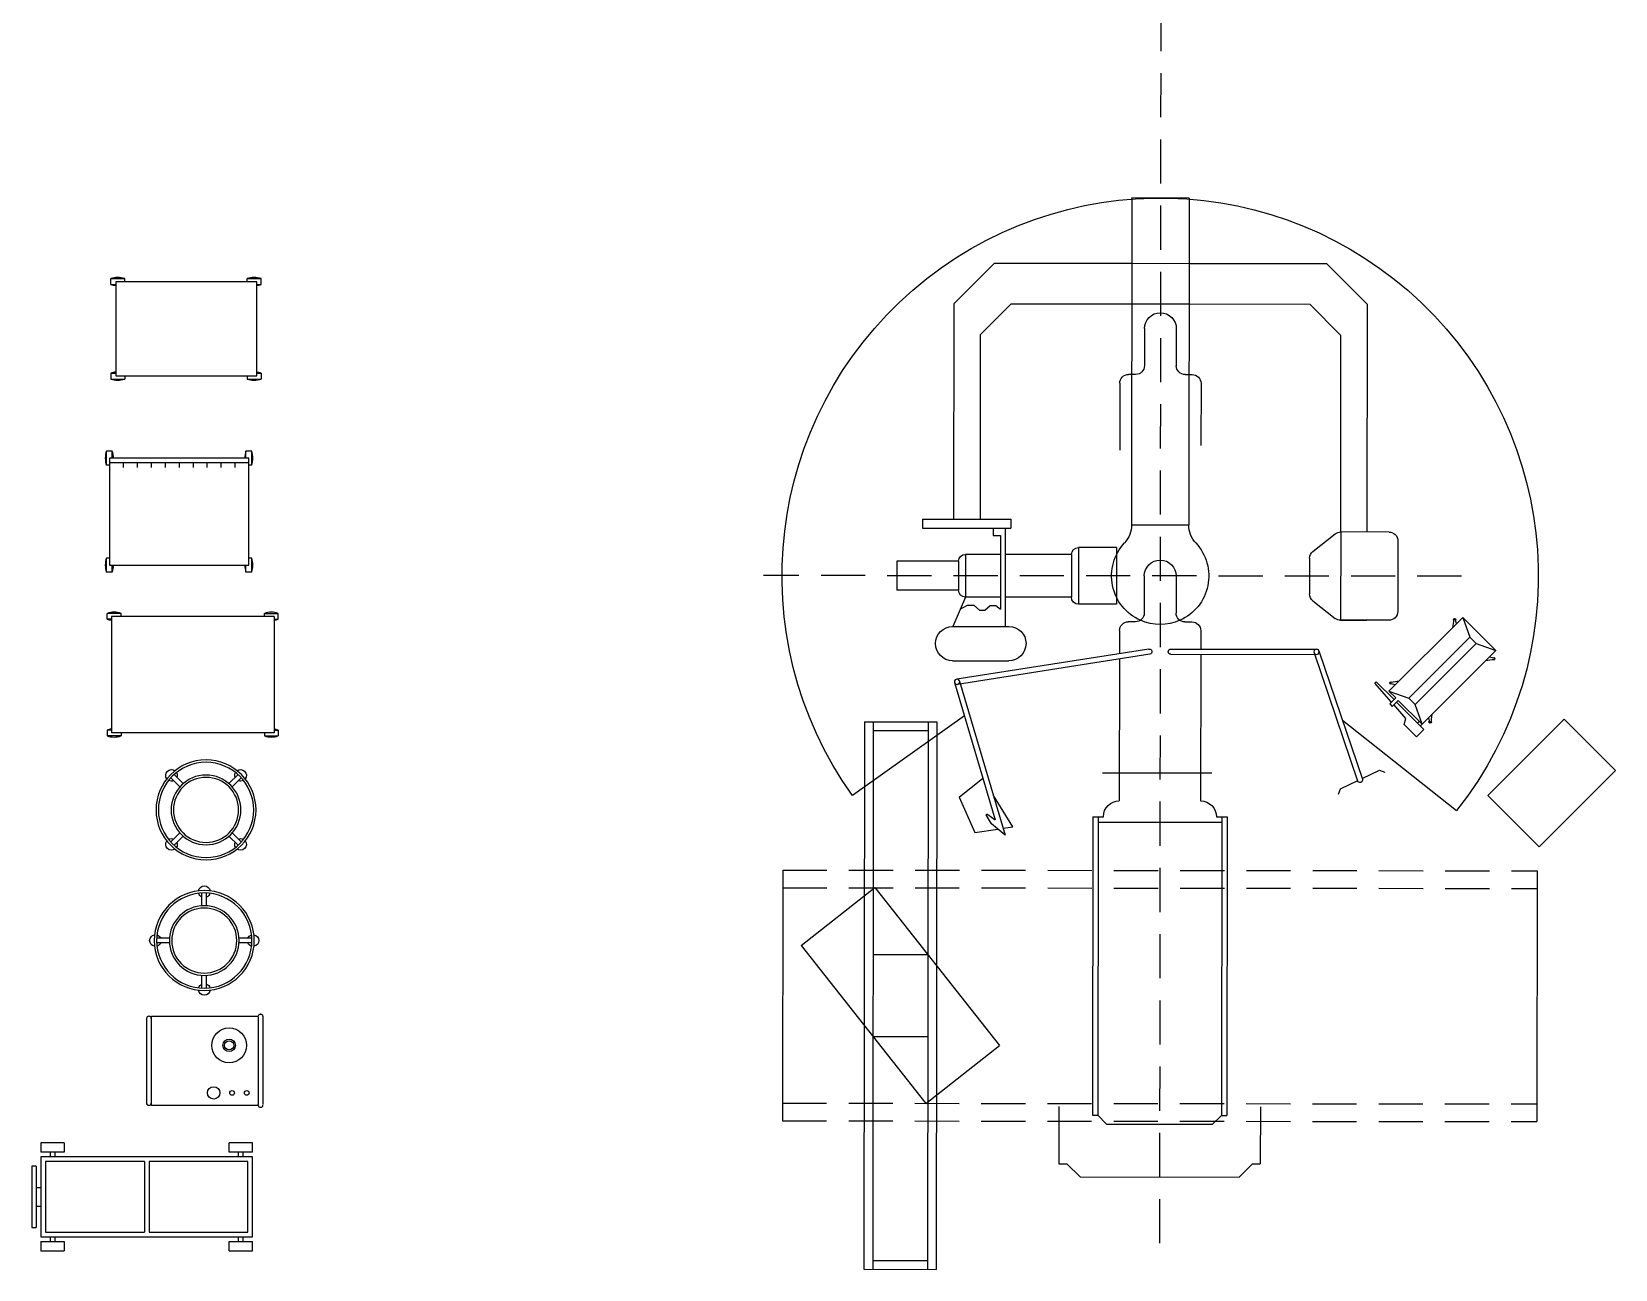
# Model space of a CAD drawing. Header units: millimetres. Extents: x -6176 to 11988, y -1403 to 10916.
# Drawn here: x -464 to 4986, y -1400 to 2860 of the extents above; entities that cross this region are included whole.
import ezdxf

# ---------------------------------------------------------------- set-up
doc = ezdxf.new("R2010")
doc.units = ezdxf.units.MM
doc.linetypes.add('DASHED2', pattern=[0.375, 0.25, -0.125])
doc.linetypes.add('HIDDEN', pattern=[0.375, 0.25, -0.125])

# ---------------------------------------------------------------- blocks, each defined once
blk = doc.blocks.new('HF15888B-P')
for p, q in [((0.0999, 0.465), (0, 0.465)), ((0, 0.465), (0, 0.425)), ((0.0999, 0.425), (0, 0.425)), ((0.0399, 0.425), (0.0399, 0.405)), ((0.0599, 0.425), (0.0599, 0.405)), ((0.0999, 0.465), (0.0999, 0.425)), ((0.8101, 0.425), (0.8101, 0.465)), ((0.91, 0.465), (0.8101, 0.465)), ((0.91, 0.425), (0.8101, 0.425)), ((0.8501, 0.405), (0.8501, 0.425)), ((0.8701, 0.405), (0.8701, 0.425)), ((0.91, 0.425), (0.91, 0.465)), ((0, 0.405), (0, 0.06)), ((0.91, 0.405), (0, 0.405)), ((0.02, 0.385), (0.02, 0.08)), ((0.445, 0.385), (0.02, 0.385)), ((0.445, 0.08), (0.445, 0.385)), ((0.89, 0.385), (0.465, 0.385)), ((0.465, 0.08), (0.465, 0.385)), ((0.89, 0.08), (0.89, 0.385)), ((0.91, 0.06), (0.91, 0.405)), ((0.95, 0.365), (0.93, 0.365)), ((0.93, 0.1), (0.93, 0.365)), ((0.95, 0.1), (0.95, 0.365)), ((0.93, 0.2725), (0.91, 0.2725)), ((0.93, 0.1925), (0.91, 0.1925)), ((0.02, 0.08), (0.445, 0.08)), ((0.465, 0.08), (0.89, 0.08)), ((0.93, 0.1), (0.95, 0.1)), ((0, 0.06), (0.91, 0.06)), ((0, 0.04), (0.0999, 0.04)), ((0, 0.04), (0, 0)), ((0, 0), (0.0999, 0)), ((0.0399, 0.06), (0.0399, 0.04)), ((0.0599, 0.06), (0.0599, 0.04)), ((0.0999, 0.04), (0.0999, 0)), ((0.8101, 0.04), (0.91, 0.04)), ((0.8101, 0), (0.8101, 0.04)), ((0.8101, 0), (0.91, 0)), ((0.8501, 0.04), (0.8501, 0.06)), ((0.8701, 0.04), (0.8701, 0.06)), ((0.91, 0), (0.91, 0.04))]:
    blk.add_line(p, q)
blk = doc.blocks.new('HF14427-P')
for p, q in [((-0.01, 0.4148), (-0.01, 0.3597)), ((0.01, 0.4148), (0.01, 0.3597)), ((-0.2048, 0.22), (-0.1497, 0.22)), ((0.1497, 0.22), (0.2048, 0.22)), ((-0.2048, 0.2), (-0.1497, 0.2)), ((0.1497, 0.2), (0.2048, 0.2)), ((-0.01, 0.0603), (-0.01, 0.0052)), ((0.01, 0.0603), (0.01, 0.0052))]:
    blk.add_line(p, q)
for radius in [0.215, 0.205, 0.15, 0.14]:
    blk.add_circle((0, 0.21), radius)
for centre, start, end in [((0, 0.42), 8.21321, 171.78679), ((0, 0.42), 194.9006, 246.42182), ((0, 0.42), 293.57818, 345.0994), ((-0.21, 0.21), 98.21321, 261.78679), ((-0.21, 0.21), 23.57818, 75.0994), ((0.21, 0.21), 104.9006, 156.42182), ((0.21, 0.21), 278.21321, 81.78679), ((-0.21, 0.21), 284.9006, 336.42182), ((0.21, 0.21), 203.57818, 255.0994), ((0, 0), 113.57818, 165.0994), ((0, 0), 14.9006, 66.42182), ((0, 0), 188.21321, 351.78679)]:
    blk.add_arc(centre, 0.025, start, end)
blk = doc.blocks.new('ME10217-P')
for p, q in [((0, 0.3648), (0, -0.0063)), ((0.0089, 0.3737), (0.0111, 0.3737)), ((0.02, 0.3711), (0.02, -0.0063)), ((0.0226, 0.3737), (0.4774, 0.3737)), ((0.48, 0.3711), (0.48, -0.0063)), ((0.4889, 0.3826), (0.4911, 0.3826)), ((0.5, 0.3737), (0.5, -0.0063)), ((0.0089, -0.0089), (0.0111, -0.0089)), ((0.0226, -0.0089), (0.4774, -0.0089)), ((0.4889, -0.0178), (0.4911, -0.0178))]:
    blk.add_line(p, q)
for centre, radius in [((0.355, 0.2487), 0.075), ((0.355, 0.2487), 0.0266), ((0.355, 0.2487), 0.0199), ((0.2885, 0.0441), 0.0266), ((0.3678, 0.0441), 0.00996), ((0.4305, 0.0441), 0.00996)]:
    blk.add_circle(centre, radius)
for centre, radius, start, end in [((0.0089, 0.3648), 0.00889, 90, 180), ((0.0111, 0.3648), 0.00889, 0, 90), ((0.0226, 0.3711), 0.00258, 90, 180), ((0.4774, 0.3711), 0.00258, 360, 90), ((0.4889, 0.3737), 0.00889, 90, 180), ((0.4911, 0.3737), 0.00889, 0, 90), ((0.0089, 0), 0.00889, 180, 270), ((0.0111, 0), 0.00889, 270, 0), ((0.0226, -0.0063), 0.00258, 180, 270), ((0.4774, -0.0063), 0.00258, 270, 0), ((0.4889, -0.0089), 0.00889, 180, 270), ((0.4911, -0.0089), 0.00889, 270, 0)]:
    blk.add_arc(centre, radius, start, end)
blk = doc.blocks.new('HF15594A-P')
for p, q in [((0, 0.46), (0, 0.52)), ((0.025, 0.52), (0, 0.52)), ((0.6125, 0.49), (0.0125, 0.49)), ((0.0125, 0.49), (0.0125, 0.03)), ((0.025, 0.49), (0.025, 0.52)), ((0.6, 0.49), (0.6, 0.52)), ((0.625, 0.52), (0.6, 0.52)), ((0.6125, 0.03), (0.6125, 0.49)), ((0.625, 0.46), (0.625, 0.52)), ((0.0125, 0.46), (0, 0.46)), ((0.6125, 0.47), (0.0125, 0.47)), ((0.0725, 0.47), (0.0725, 0.45)), ((0.1325, 0.47), (0.1325, 0.45)), ((0.1925, 0.47), (0.1925, 0.45)), ((0.2525, 0.47), (0.2525, 0.45)), ((0.3125, 0.47), (0.3125, 0.45)), ((0.3725, 0.47), (0.3725, 0.45)), ((0.4325, 0.47), (0.4325, 0.45)), ((0.4925, 0.47), (0.4925, 0.45)), ((0.5525, 0.47), (0.5525, 0.45)), ((0.625, 0.46), (0.6125, 0.46)), ((0, 0), (0, 0.06)), ((0.0125, 0.06), (0, 0.06)), ((0.025, 0), (0, 0)), ((0.0125, 0.03), (0.6125, 0.03)), ((0.025, 0), (0.025, 0.03)), ((0.6, 0), (0.6, 0.03)), ((0.625, 0), (0.6, 0)), ((0.625, 0.06), (0.6125, 0.06)), ((0.625, 0), (0.625, 0.06))]:
    blk.add_line(p, q)
for centre, start, end in [((0.0875, 0.49), 161.07536, 198.92464), ((-0.0625, 0.49), 0, 18.92464), ((0.6875, 0.49), 161.07536, 180), ((0.5375, 0.49), 341.07536, 18.92464), ((0.0875, 0.03), 161.07536, 198.92464), ((-0.0625, 0.03), 341.07536, 0), ((0.6875, 0.03), 180, 198.92464), ((0.5375, 0.03), 341.07536, 18.92464)]:
    blk.add_arc(centre, 0.0925, start, end)
blk = doc.blocks.new('HF13959B-P')
for p, q in [((0.0418, 0.5136), (-0.0182, 0.5136)), ((-0.0182, 0.4886), (-0.0182, 0.5136)), ((0, 0.4886), (-0.0182, 0.4886)), ((0, 0.5), (0, 0)), ((0.7, 0.5), (0, 0.5)), ((0.0418, 0.5), (0.0418, 0.5136)), ((0.6582, 0.5136), (0.7182, 0.5136)), ((0.6582, 0.5), (0.6582, 0.5136)), ((0.7, 0.5), (0.7, 0)), ((0.7, 0.4886), (0.7182, 0.4886)), ((0.7182, 0.4886), (0.7182, 0.5136)), ((0, 0.0114), (-0.0182, 0.0114)), ((-0.0182, 0.0114), (-0.0182, -0.0136)), ((0.7, 0), (0, 0)), ((0.7, 0.0114), (0.7182, 0.0114)), ((0.7182, 0.0114), (0.7182, -0.0136)), ((0.0418, -0.0136), (-0.0182, -0.0136)), ((0.0418, 0), (0.0418, -0.0136)), ((0.6582, 0), (0.6582, -0.0136)), ((0.6582, -0.0136), (0.7182, -0.0136))]:
    blk.add_line(p, q)
for centre, start, end in [((0.0118, 0.4261), 71.07536, 108.92464), ((0.0118, 0.5761), 251.07536, 262.64413), ((0.6882, 0.4261), 71.07536, 108.92464), ((0.6882, 0.5761), 277.35587, 288.92464), ((0.0118, -0.0761), 97.35587, 108.92464), ((0.6882, -0.0761), 71.07536, 82.64413), ((0.0118, 0.0739), 251.07536, 288.92464), ((0.6882, 0.0739), 251.07536, 288.92464)]:
    blk.add_arc(centre, 0.0925, start, end)
blk = doc.blocks.new('HF13959A-P')
for p, q in [((0, 0.3822), (0, 0.4072)), ((0.06, 0.4072), (0, 0.4072)), ((0.0182, 0.3822), (0, 0.3822)), ((0.6252, 0.3936), (0.0182, 0.3936)), ((0.0182, 0.3936), (0.0182, -0.0114)), ((0.06, 0.3936), (0.06, 0.4072)), ((0.5867, 0.3936), (0.5867, 0.4072)), ((0.6467, 0.4072), (0.5867, 0.4072)), ((0.6252, -0.0114), (0.6252, 0.3936)), ((0.6467, 0.3822), (0.6252, 0.3822)), ((0.6467, 0.3822), (0.6467, 0.4072)), ((0.0182, 0), (0, 0)), ((0, 0), (0, -0.025)), ((0.6467, 0), (0.6252, 0)), ((0.6467, 0), (0.6467, -0.025)), ((0.06, -0.025), (0, -0.025)), ((0.0182, -0.0114), (0.6252, -0.0114)), ((0.06, -0.0114), (0.06, -0.025)), ((0.5867, -0.0114), (0.5867, -0.025)), ((0.6467, -0.025), (0.5867, -0.025))]:
    blk.add_line(p, q)
for centre, start, end in [((0.03, 0.3197), 71.07536, 108.92464), ((0.6167, 0.3197), 71.07536, 108.92464), ((0.03, 0.4697), 251.07536, 262.64413), ((0.6167, 0.4697), 275.25186, 288.92464), ((0.03, -0.0875), 97.35587, 108.92464), ((0.6167, -0.0875), 71.07536, 84.74814), ((0.03, 0.0625), 251.07536, 288.92464), ((0.6167, 0.0625), 251.07536, 288.92464)]:
    blk.add_arc(centre, 0.0925, start, end)
blk = doc.blocks.new('XR17192A-P')
at = {"color": 40, "linetype": 'DASHED2'}
for p, q in [((0, -1.7055), (0, 2.2461)), ((-3.222, 0), (3.8885, 0))]:
    blk.add_line(p, q, dxfattribs=at)
at = {"linetype": 'HIDDEN'}
for p, q in [((1.6673, 2.135), (1.6673, -2.135)), ((1.7673, 2.135), (1.7673, -2.135)), ((2.9873, 2.135), (2.9873, -2.135)), ((3.0873, 2.135), (3.0873, -2.135))]:
    blk.add_line(p, q, dxfattribs=at)
for p, q in [((1.6673, 2.135), (3.0873, 2.135)), ((2.0944, 2.0294), (1.7658, 1.6136)), ((2.0944, 2.0294), (2.9888, 1.3226)), ((0.7925, 1.1075), (1.2453, 1.7404)), ((0.8273, 1.6731), (3.9273, 1.6731)), ((0.8273, 1.6731), (0.8273, 1.2631)), ((0.8273, 1.6231), (3.9273, 1.6231)), ((0.8773, 1.6231), (0.8773, 1.3131)), ((1.7658, 1.6136), (2.6602, 0.9068)), ((2.146, 1.3131), (2.146, 1.6231)), ((2.6085, 1.6231), (2.6085, 1.3131)), ((3.8773, 1.6231), (3.8773, 1.3131)), ((3.9273, 1.6731), (3.9273, 1.2631)), ((-0.0818, 1.4909), (0.0818, 1.4909)), ((-0.0818, 1.1416), (-0.0818, 1.4909)), ((0.0818, 1.1416), (0.0818, 1.4909)), ((-0.32, 1.345), (-0.32, 0.845)), ((-0.32, 1.345), (-0.27, 1.345)), ((-0.27, 1.345), (-0.27, 0.845)), ((0.8273, 1.3131), (3.9273, 1.3131)), ((0.8273, 1.2631), (3.9273, 1.2631)), ((2.9888, 1.3226), (2.6602, 0.9068)), ((-1.54, 1.17), (-1.77, 0.94)), ((-1.54, 1.17), (-0.32, 1.17)), ((0.1212, 1.1022), (0.2872, 1.1742)), ((0.2872, 1.1742), (0.2872, 0.8559)), ((0.4809, 1.1742), (0.4809, 0.8559)), ((-0.1212, 1.1022), (0.1212, 1.1022)), ((-0.1212, 0.9034), (-0.1212, 1.1022)), ((-0.0818, 1.1416), (0.0818, 1.1416)), ((0.1212, 0.9034), (0.1212, 1.1022)), ((0.1887, 1.1314), (0.1657, 1.0905)), ((0.1657, 1.0905), (0.1657, 1.0544)), ((0.414, 0.063), (0.5861, 1.1511)), ((0.4436, 0.0583), (0.6157, 1.1464)), ((0.5967, 1.1344), (1.4691, 0.8753)), ((0.6052, 1.1632), (1.381, 0.9327)), ((1.2546, 1.137), (1.1455, 1.0029)), ((1.2546, 1.137), (1.4534, 1.0483)), ((-1.3647, 1.02), (-1.54, 0.8447)), ((-1.3647, 1.02), (-0.32, 1.02)), ((0.1657, 1.0544), (0.1952, 1.0216)), ((0.1952, 0.9921), (0.169, 0.9625)), ((0.1952, 1.0216), (0.1952, 0.9921)), ((1.4534, 1.0483), (1.4342, 0.9178)), ((-1.77, 0.94), (-1.77, 0.1617)), ((-0.27, 0.9461), (-0.2273, 0.9461)), ((-0.2273, 0.9461), (-0.2273, 0.9034)), ((-0.2273, 0.9034), (0.1887, 0.9034)), ((0.169, 0.9625), (0.169, 0.9297)), ((0.169, 0.9297), (0.1887, 0.9034)), ((1.4217, 0.8327), (1.2442, 0.9421)), ((1.3513, 0.974), (1.381, 0.9327)), ((1.4053, 0.9531), (1.3574, 0.9818)), ((1.4691, 0.8753), (1.4053, 0.9531)), ((-1.54, 0.8447), (-1.54, 0.1617)), ((-0.32, 0.845), (-0.27, 0.845)), ((-0.27, 0.8772), (0.2872, 0.8772)), ((-0.1212, 0.5022), (-0.1212, 0.8772)), ((0.1212, 0.5022), (0.1212, 0.8772)), ((1.4297, 0.887), (1.4217, 0.8327)), ((3.0049, 0.57), (3.3283, 0.57)), ((3.3283, 0.57), (3.3283, 0.525)), ((-0.1606, 0.4628), (0.1606, 0.4628)), ((-0.1606, 0.2477), (-0.1606, 0.4628)), ((-0.1212, 0.5022), (0.1212, 0.5022)), ((0.1606, 0.2477), (0.1606, 0.4628)), ((3.3283, 0.525), (3.4033, 0.45)), ((3.4033, 0.45), (3.4033, -0.45)), ((1.3639, 0.38), (3.0542, 0.38)), ((1.3639, 0.38), (1.3639, 0.32)), ((3.0542, 0.38), (3.0542, 0.35)), ((1.115, 0.3249), (1.115, -0.2927)), ((1.3639, 0.35), (3.0542, 0.35)), ((1.3939, 0.35), (1.3939, -0.35)), ((3.0542, 0.35), (3.1042, 0.3)), ((3.1042, 0.3), (3.1042, -0.3)), ((-1.1405, 0.14), (-1.1405, 0.18)), ((-1.0905, 0.23), (-0.7118, 0.23)), ((-0.1606, 0.2477), (0.1606, 0.2477)), ((0.2599, 0.14), (0.2599, 0.18)), ((0.3099, 0.23), (0.4404, 0.23)), ((0.4708, 0.23), (1.2739, 0.23)), ((-2.14, 0.1617), (-0.2889, 0.1617)), ((-2.14, -0.1617), (-2.14, 0.1617)), ((-1.77, 0.1617), (-1.77, -0.1617)), ((-1.54, 0.1617), (-1.54, -0.1617)), ((-1.4004, 0.09), (-1.1905, 0.09)), ((-0.2889, 0.1617), (-0.2889, -0.1617)), ((0, 0.09), (0.2099, 0.09)), ((0.414, -0.0605), (0.414, -0.8853)), ((0.4436, -0.0605), (0.4436, -0.8853)), ((-2.14, -0.1617), (-0.2889, -0.1617)), ((-1.77, -0.1617), (-1.77, -0.94)), ((-1.54, -0.1617), (-1.54, -0.8447)), ((-1.4004, -0.09), (-1.1905, -0.09)), ((-1.1405, -0.14), (-1.1405, -0.18)), ((0, -0.09), (0.2099, -0.09)), ((0.2599, -0.14), (0.2599, -0.18)), ((-1.0905, -0.23), (-0.7382, -0.23)), ((0.3099, -0.23), (0.414, -0.23)), ((0.4436, -0.23), (1.2739, -0.23)), ((1.3639, -0.32), (1.3639, -0.38)), ((1.3639, -0.35), (3.0542, -0.35)), ((3.0542, -0.35), (3.1042, -0.3)), ((3.0542, -0.35), (3.0542, -0.38)), ((1.3639, -0.38), (3.0542, -0.38)), ((3.3283, -0.525), (3.4033, -0.45)), ((3.3283, -0.525), (3.3283, -0.57)), ((3.0049, -0.57), (3.3283, -0.57)), ((-1.54, -0.8447), (-1.3647, -1.02)), ((-0.14, -0.8642), (-0.2394, -0.9909)), ((-0.1007, -0.845), (0.1007, -0.845)), ((0.14, -0.8642), (0.2394, -0.9909)), ((0.4336, -0.8713), (1.1586, -1.1178)), ((-1.77, -0.94), (-1.54, -1.17)), ((0.424, -0.8993), (1.1491, -1.1459)), ((-1.3647, -1.02), (-0.25, -1.02)), ((-0.25, -1.0218), (0.25, -1.0218)), ((-0.25, -1.295), (-0.25, -1.0218)), ((0.25, -1.02), (0.25, -1.17)), ((0.25, -1.295), (0.25, -1.0218)), ((0.8162, -1.0327), (1.327, -1.6789)), ((1.1586, -1.1178), (1.2061, -1.0191)), ((1.2061, -1.0191), (1.2368, -1.0093)), ((1.1459, -1.1443), (1.0982, -1.2429)), ((-1.54, -1.17), (-0.25, -1.17)), ((0.6058, -1.216), (0.5982, -1.2237)), ((0.5982, -1.2237), (0.6987, -1.3242)), ((0.7127, -1.3101), (0.6058, -1.216)), ((1.0982, -1.2429), (1.1097, -1.273)), ((0.233, -1.7131), (0.6507, -1.2954)), ((0.6, -1.3074), (0.5929, -1.3532)), ((0.6149, -1.3312), (0.6088, -1.307)), ((0.6507, -1.2954), (0.6907, -1.4072)), ((0.6507, -1.2954), (0.6891, -1.3338)), ((0.6891, -1.3338), (0.7231, -1.2998)), ((0.7371, -1.3138), (0.7031, -1.3478)), ((0.7127, -1.3382), (0.8683, -1.4939)), ((0.7231, -1.2998), (0.7371, -1.3138)), ((0.8057, -1.3919), (0.7272, -1.3237)), ((-0.2, -1.345), (0.2, -1.345)), ((0.3448, -1.7531), (0.6907, -1.4072)), ((0.6907, -1.4072), (0.7266, -1.4431)), ((0.7031, -1.3478), (0.8384, -1.4831)), ((0.8405, -1.3822), (0.8057, -1.3919)), ((0.8405, -1.3822), (0.9102, -1.452)), ((0.3807, -1.789), (0.7266, -1.4431)), ((0.4207, -1.9008), (0.848, -1.4735)), ((0.8384, -1.4831), (0.7266, -1.4431)), ((0.8026, -1.5189), (0.8268, -1.525)), ((0.832, -1.4575), (0.8224, -1.4671)), ((0.8683, -1.4939), (0.9102, -1.452)), ((0.8264, -1.5338), (0.7806, -1.5409)), ((0.2688, -1.6772), (0.2446, -1.6712)), ((0.245, -1.6624), (0.2908, -1.6553)), ((0.233, -1.7131), (0.4207, -1.9008)), ((0.233, -1.7131), (0.3448, -1.7531)), ((0.3448, -1.7531), (0.3807, -1.789)), ((0.3807, -1.789), (0.4207, -1.9008)), ((0.4566, -1.865), (0.4626, -1.8892)), ((0.4714, -1.8888), (0.4785, -1.843)), ((0.8095, -2.2874), (1.2408, -1.8561)), ((1.2408, -1.8561), (1.5308, -2.146)), ((1.0994, -2.5773), (1.5308, -2.146)), ((1.6673, -2.135), (3.0873, -2.135)), ((0.8095, -2.2874), (1.0994, -2.5773))]:
    blk.add_line(p, q)
for centre, radius in [((0.6009, 1.1488), 0.015), ((0.4288, -0.8853), 0.0148)]:
    blk.add_circle(centre, radius)
for centre, radius, start, end in [((0, 0), 2.14, 54.41581, 308.32331), ((0.3841, 1.1742), 0.0969, 0, 180), ((-0.0818, 1.1022), 0.0394, 90, 180), ((0.0818, 1.1022), 0.0394, 0, 90), ((1.3543, 0.9779), 0.00496, 52.11097, 232.11097), ((0.3841, 0.8559), 0.0969, 180, 0), ((-0.1212, 0.4628), 0.0394, 90, 180), ((0.1212, 0.4628), 0.0394, 0, 90), ((0, 0), 0.275, 24.00905, 132.81841), ((1.3639, 0.23), 0.09, 90, 180), ((-1.0905, 0.18), 0.05, 90, 180), ((-0.2889, 0.3117), 0.15, 270, 312.81841), ((0.3099, 0.18), 0.05, 90, 180), ((-1.4004, 0), 0.09, 90, 270), ((-1.1905, 0.14), 0.05, 270, 0), ((0, 0), 0.09, 90, 270), ((0.2099, 0.14), 0.05, 270, 0), ((0, 0), 0.275, 335.99095, 24.00905), ((0.4288, 0.0607), 0.015, 171.01033, 351.01033), ((0.4288, -0.0605), 0.0148, 0, 180), ((-1.1905, -0.14), 0.05, 0, 90), ((-0.2889, -0.3117), 0.15, 47.18159, 90), ((0, 0), 0.275, 227.18159, 335.99095), ((0.2099, -0.14), 0.05, 0, 90), ((-1.0905, -0.18), 0.05, 180, 270), ((0.3099, -0.18), 0.05, 180, 270), ((1.3639, -0.23), 0.09, 180, 270), ((-0.1007, -0.895), 0.05, 90, 141.91539), ((0.1007, -0.895), 0.05, 38.08461, 90), ((-0.2, -1.0218), 0.05, 141.91539, 180), ((0.2, -1.0218), 0.05, 360, 38.08461), ((1.1539, -1.1318), 0.0148, 251.22021, 71.22021), ((-0.2, -1.295), 0.05, 180, 270), ((0.2, -1.295), 0.05, 270, 0), ((0.6045, -1.3081), 0.00709, 323.3005, 221.90238), ((0.6045, -1.3081), 0.00449, 14.02347, 171.17941), ((0.8257, -1.5293), 0.00709, 228.09762, 126.6995), ((0.8257, -1.5293), 0.00449, 278.82059, 75.97653), ((0.2457, -1.6668), 0.00709, 48.09762, 306.6995), ((0.2457, -1.6668), 0.00449, 98.82059, 255.97653), ((0.467, -1.8881), 0.00709, 143.3005, 41.90238), ((0.467, -1.8881), 0.00449, 194.02347, 351.17941)]:
    blk.add_arc(centre, radius, start, end)

msp = doc.modelspace()

# ---------------------------------------------------------------- block references
at = {"color": 0}
for name, p, xscale, yscale, zscale, rotation in [('XR17192A-P', (3419.4, 986.8, 0), -607.9999999675083, 608.0000000074506, 608.0000000000001, 89.94239440442409), ('HF13959A-P', (325.3, 1990.4, 0), 799.9999999999545, 799.9999999999545, 799.9999999999545, 180), ('HF14427-P', (254.7, 62.6, 0), -799.9999999999582, 799.9999999999545, 800, 45.00000000000576), ('HF14427-P', (-38.1, -268.4, 0), -799.9999999999545, 799.9999999999545, 800, 270)]:
    msp.add_blockref(name, p, dxfattribs=dict(at, xscale=xscale, yscale=yscale, zscale=zscale, rotation=rotation))
at = {"color": 0, "xscale": 799.9999999999545, "yscale": 799.9999999999545, "zscale": 799.9999999999545}
for name, p in [('HF15594A-P', (-206.8, 1000.3, 0)), ('HF13959B-P', (-189.9, 447.1, 0))]:
    msp.add_blockref(name, p, dxfattribs=at)
at = {"color": 0, "extrusion": (0, 0, -1), "xscale": -799.9999999999545, "yscale": 799.9999999999545, "zscale": -799.9999999999545}
for name, p, rotation in [('ME10217-P', (68.5, -828.1, 0), 359.9999999066168), ('HF15888B-P', (-295.9, -964.7, 0), 180)]:
    msp.add_blockref(name, p, dxfattribs=dict(at, rotation=rotation))

doc.saveas('drawing.dxf')
